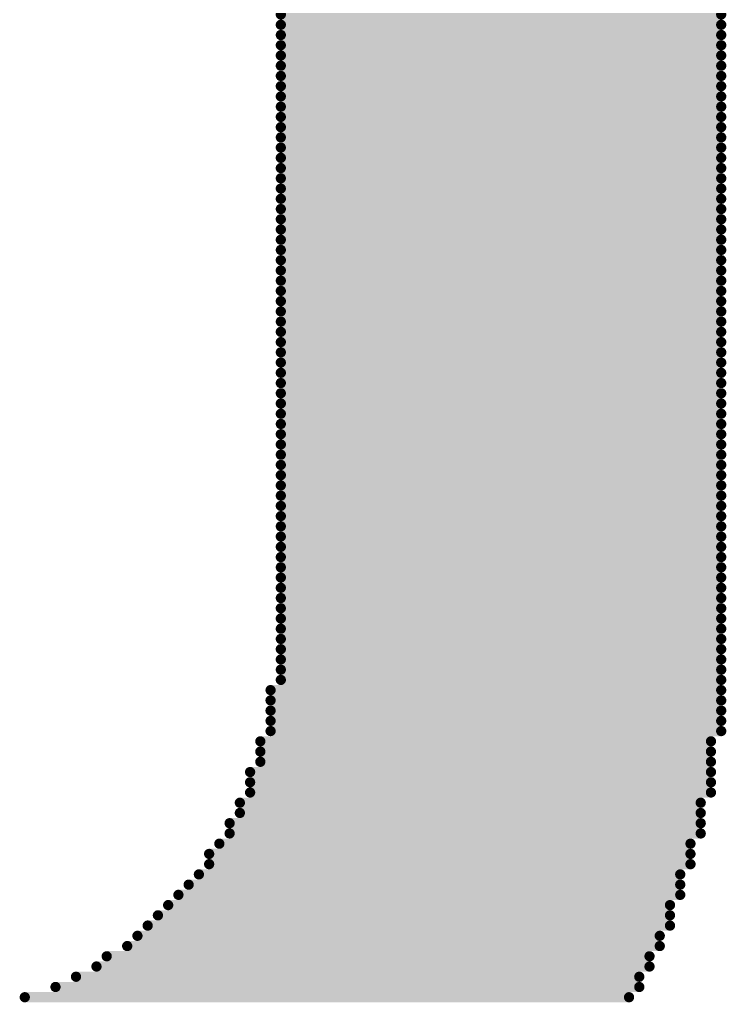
# Model space of a CAD drawing. Header units: inches. Extents: x 0 to 5455, y -5 to 5444.
# Drawn here: x 8.447 to 8.885, y 30.55 to 31.16 of the extents above; entities that cross this region are included whole.
import ezdxf

# ---------------------------------------------------------------- set-up
doc = ezdxf.new("R2010")
doc.units = ezdxf.units.IN
doc.layers.add('Bottom Overlay', color=54, linetype='Continuous')

# ---------------------------------------------------------------- blocks, each defined once
blk = doc.blocks.new('5394DE47_A0E8_4329_8464_7791B7C19310_33')
at = {"layer": 'Bottom Overlay'}
for points in [[(13.3937, -1.59725, 0.00635, 0.00635, 0), (13.01905, -1.59725, 0.00635, 0.00635, 0)], [(13.37465, -1.6036, 0.00635, 0.00635, 0), (13.0127, -1.6036, 0.00635, 0.00635, 0)], [(13.36195, -1.60995, 0.00635, 0.00635, 0), (13.0127, -1.60995, 0.00635, 0.00635, 0)], [(13.34925, -1.6163, 0.00635, 0.00635, 0), (13.00635, -1.6163, 0.00635, 0.00635, 0)], [(13.3429, -1.62265, 0.00635, 0.00635, 0), (13.00635, -1.62265, 0.00635, 0.00635, 0)], [(13.3302, -1.629, 0.00635, 0.00635, 0), (13, -1.629, 0.00635, 0.00635, 0)], [(13.32385, -1.63535, 0.00635, 0.00635, 0), (13, -1.63535, 0.00635, 0.00635, 0)], [(13.3175, -1.6417, 0.00635, 0.00635, 0), (12.99365, -1.6417, 0.00635, 0.00635, 0)], [(13.31115, -1.64805, 0.00635, 0.00635, 0), (12.99365, -1.64805, 0.00635, 0.00635, 0)], [(13.3048, -1.6544, 0.00635, 0.00635, 0), (12.99365, -1.6544, 0.00635, 0.00635, 0)], [(13.29845, -1.66075, 0.00635, 0.00635, 0), (12.9873, -1.66075, 0.00635, 0.00635, 0)], [(13.2921, -1.6671, 0.00635, 0.00635, 0), (12.9873, -1.6671, 0.00635, 0.00635, 0)], [(13.28575, -1.67345, 0.00635, 0.00635, 0), (12.9873, -1.67345, 0.00635, 0.00635, 0)], [(13.2794, -1.6798, 0.00635, 0.00635, 0), (12.98095, -1.6798, 0.00635, 0.00635, 0)], [(13.2794, -1.68615, 0.00635, 0.00635, 0), (12.98095, -1.68615, 0.00635, 0.00635, 0)], [(13.27305, -1.6925, 0.00635, 0.00635, 0), (12.98095, -1.6925, 0.00635, 0.00635, 0)], [(13.2667, -1.69885, 0.00635, 0.00635, 0), (12.9746, -1.69885, 0.00635, 0.00635, 0)], [(13.2667, -1.7052, 0.00635, 0.00635, 0), (12.9746, -1.7052, 0.00635, 0.00635, 0)], [(13.26035, -1.71155, 0.00635, 0.00635, 0), (12.9746, -1.71155, 0.00635, 0.00635, 0)], [(13.26035, -1.7179, 0.00635, 0.00635, 0), (12.9746, -1.7179, 0.00635, 0.00635, 0)], [(13.254, -1.72425, 0.00635, 0.00635, 0), (12.96825, -1.72425, 0.00635, 0.00635, 0)], [(13.254, -1.7306, 0.00635, 0.00635, 0), (12.96825, -1.7306, 0.00635, 0.00635, 0)], [(13.254, -1.73695, 0.00635, 0.00635, 0), (12.96825, -1.73695, 0.00635, 0.00635, 0)], [(13.24765, -1.7433, 0.00635, 0.00635, 0), (12.96825, -1.7433, 0.00635, 0.00635, 0)], [(13.24765, -1.74965, 0.00635, 0.00635, 0), (12.96825, -1.74965, 0.00635, 0.00635, 0)], [(13.24765, -1.756, 0.00635, 0.00635, 0), (12.96825, -1.756, 0.00635, 0.00635, 0)], [(13.2413, -1.76235, 0.00635, 0.00635, 0), (12.9619, -1.76235, 0.00635, 0.00635, 0)], [(13.2413, -1.7687, 0.00635, 0.00635, 0), (12.9619, -1.7687, 0.00635, 0.00635, 0)], [(13.2413, -1.77505, 0.00635, 0.00635, 0), (12.9619, -1.77505, 0.00635, 0.00635, 0)], [(13.2413, -1.7814, 0.00635, 0.00635, 0), (12.9619, -1.7814, 0.00635, 0.00635, 0)], [(13.2413, -1.78775, 0.00635, 0.00635, 0), (12.9619, -1.78775, 0.00635, 0.00635, 0)], [(13.23495, -1.7941, 0.00635, 0.00635, 0), (12.9619, -1.7941, 0.00635, 0.00635, 0)], [(13.23495, -1.80045, 0.00635, 0.00635, 0), (12.9619, -1.80045, 0.00635, 0.00635, 0)], [(13.23495, -1.8068, 0.00635, 0.00635, 0), (12.9619, -1.8068, 0.00635, 0.00635, 0)], [(13.23495, -1.81315, 0.00635, 0.00635, 0), (12.9619, -1.81315, 0.00635, 0.00635, 0)], [(13.23495, -1.8195, 0.00635, 0.00635, 0), (12.9619, -1.8195, 0.00635, 0.00635, 0)], [(13.23495, -1.82585, 0.00635, 0.00635, 0), (12.9619, -1.82585, 0.00635, 0.00635, 0)], [(13.23495, -1.8322, 0.00635, 0.00635, 0), (12.9619, -1.8322, 0.00635, 0.00635, 0)], [(13.23495, -1.83855, 0.00635, 0.00635, 0), (12.9619, -1.83855, 0.00635, 0.00635, 0)], [(13.23495, -1.8449, 0.00635, 0.00635, 0), (12.9619, -1.8449, 0.00635, 0.00635, 0)], [(13.23495, -1.85125, 0.00635, 0.00635, 0), (12.9619, -1.85125, 0.00635, 0.00635, 0)], [(13.23495, -1.8576, 0.00635, 0.00635, 0), (12.9619, -1.8576, 0.00635, 0.00635, 0)], [(13.23495, -1.86395, 0.00635, 0.00635, 0), (12.9619, -1.86395, 0.00635, 0.00635, 0)], [(13.23495, -1.8703, 0.00635, 0.00635, 0), (12.9619, -1.8703, 0.00635, 0.00635, 0)], [(13.23495, -1.87665, 0.00635, 0.00635, 0), (12.9619, -1.87665, 0.00635, 0.00635, 0)], [(13.23495, -1.883, 0.00635, 0.00635, 0), (12.9619, -1.883, 0.00635, 0.00635, 0)], [(13.23495, -1.88935, 0.00635, 0.00635, 0), (12.9619, -1.88935, 0.00635, 0.00635, 0)], [(13.23495, -1.8957, 0.00635, 0.00635, 0), (12.9619, -1.8957, 0.00635, 0.00635, 0)], [(13.23495, -1.90205, 0.00635, 0.00635, 0), (12.9619, -1.90205, 0.00635, 0.00635, 0)], [(13.23495, -1.9084, 0.00635, 0.00635, 0), (12.9619, -1.9084, 0.00635, 0.00635, 0)], [(13.23495, -1.91475, 0.00635, 0.00635, 0), (12.9619, -1.91475, 0.00635, 0.00635, 0)], [(13.23495, -1.9211, 0.00635, 0.00635, 0), (12.9619, -1.9211, 0.00635, 0.00635, 0)], [(13.23495, -1.92745, 0.00635, 0.00635, 0), (12.9619, -1.92745, 0.00635, 0.00635, 0)], [(13.23495, -1.9338, 0.00635, 0.00635, 0), (12.9619, -1.9338, 0.00635, 0.00635, 0)], [(13.23495, -1.94015, 0.00635, 0.00635, 0), (12.9619, -1.94015, 0.00635, 0.00635, 0)], [(13.23495, -1.9465, 0.00635, 0.00635, 0), (12.9619, -1.9465, 0.00635, 0.00635, 0)], [(13.23495, -1.95285, 0.00635, 0.00635, 0), (12.9619, -1.95285, 0.00635, 0.00635, 0)], [(13.23495, -1.9592, 0.00635, 0.00635, 0), (12.9619, -1.9592, 0.00635, 0.00635, 0)], [(13.23495, -1.96555, 0.00635, 0.00635, 0), (12.9619, -1.96555, 0.00635, 0.00635, 0)], [(13.23495, -1.9719, 0.00635, 0.00635, 0), (12.9619, -1.9719, 0.00635, 0.00635, 0)], [(13.23495, -1.97825, 0.00635, 0.00635, 0), (12.9619, -1.97825, 0.00635, 0.00635, 0)], [(13.23495, -1.9846, 0.00635, 0.00635, 0), (12.9619, -1.9846, 0.00635, 0.00635, 0)], [(13.23495, -1.99095, 0.00635, 0.00635, 0), (12.9619, -1.99095, 0.00635, 0.00635, 0)], [(13.23495, -1.9973, 0.00635, 0.00635, 0), (12.9619, -1.9973, 0.00635, 0.00635, 0)], [(13.23495, -2.00365, 0.00635, 0.00635, 0), (12.9619, -2.00365, 0.00635, 0.00635, 0)], [(13.23495, -2.01, 0.00635, 0.00635, 0), (12.9619, -2.01, 0.00635, 0.00635, 0)], [(13.23495, -2.01635, 0.00635, 0.00635, 0), (12.9619, -2.01635, 0.00635, 0.00635, 0)], [(13.23495, -2.0227, 0.00635, 0.00635, 0), (12.9619, -2.0227, 0.00635, 0.00635, 0)], [(13.23495, -2.02905, 0.00635, 0.00635, 0), (12.9619, -2.02905, 0.00635, 0.00635, 0)], [(13.23495, -2.0354, 0.00635, 0.00635, 0), (12.9619, -2.0354, 0.00635, 0.00635, 0)], [(13.23495, -2.04175, 0.00635, 0.00635, 0), (12.9619, -2.04175, 0.00635, 0.00635, 0)], [(13.23495, -2.0481, 0.00635, 0.00635, 0), (12.9619, -2.0481, 0.00635, 0.00635, 0)], [(13.23495, -2.05445, 0.00635, 0.00635, 0), (12.9619, -2.05445, 0.00635, 0.00635, 0)], [(13.23495, -2.0608, 0.00635, 0.00635, 0), (12.9619, -2.0608, 0.00635, 0.00635, 0)], [(13.23495, -2.06715, 0.00635, 0.00635, 0), (12.9619, -2.06715, 0.00635, 0.00635, 0)], [(13.23495, -2.0735, 0.00635, 0.00635, 0), (12.9619, -2.0735, 0.00635, 0.00635, 0)], [(13.23495, -2.07985, 0.00635, 0.00635, 0), (12.9619, -2.07985, 0.00635, 0.00635, 0)], [(13.23495, -2.0862, 0.00635, 0.00635, 0), (12.9619, -2.0862, 0.00635, 0.00635, 0)], [(13.23495, -2.09255, 0.00635, 0.00635, 0), (12.9619, -2.09255, 0.00635, 0.00635, 0)], [(13.23495, -2.0989, 0.00635, 0.00635, 0), (12.9619, -2.0989, 0.00635, 0.00635, 0)], [(13.23495, -2.10525, 0.00635, 0.00635, 0), (12.9619, -2.10525, 0.00635, 0.00635, 0)], [(13.23495, -2.1116, 0.00635, 0.00635, 0), (12.9619, -2.1116, 0.00635, 0.00635, 0)], [(13.23495, -2.11795, 0.00635, 0.00635, 0), (12.9619, -2.11795, 0.00635, 0.00635, 0)], [(13.23495, -2.1243, 0.00635, 0.00635, 0), (12.9619, -2.1243, 0.00635, 0.00635, 0)], [(13.23495, -2.13065, 0.00635, 0.00635, 0), (12.9619, -2.13065, 0.00635, 0.00635, 0)], [(13.23495, -2.137, 0.00635, 0.00635, 0), (12.9619, -2.137, 0.00635, 0.00635, 0)], [(13.23495, -2.14335, 0.00635, 0.00635, 0), (12.9619, -2.14335, 0.00635, 0.00635, 0)], [(13.23495, -2.1497, 0.00635, 0.00635, 0), (12.9619, -2.1497, 0.00635, 0.00635, 0)], [(13.23495, -2.15605, 0.00635, 0.00635, 0), (12.9619, -2.15605, 0.00635, 0.00635, 0)], [(13.23495, -2.1624, 0.00635, 0.00635, 0), (12.9619, -2.1624, 0.00635, 0.00635, 0)], [(13.23495, -2.16875, 0.00635, 0.00635, 0), (12.9619, -2.16875, 0.00635, 0.00635, 0)], [(13.23495, -2.1751, 0.00635, 0.00635, 0), (12.9619, -2.1751, 0.00635, 0.00635, 0)], [(13.23495, -2.18145, 0.00635, 0.00635, 0), (12.9619, -2.18145, 0.00635, 0.00635, 0)], [(13.23495, -2.1878, 0.00635, 0.00635, 0), (12.9619, -2.1878, 0.00635, 0.00635, 0)], [(13.23495, -2.19415, 0.00635, 0.00635, 0), (12.9619, -2.19415, 0.00635, 0.00635, 0)], [(13.23495, -2.2005, 0.00635, 0.00635, 0), (12.9619, -2.2005, 0.00635, 0.00635, 0)], [(13.23495, -2.20685, 0.00635, 0.00635, 0), (12.9619, -2.20685, 0.00635, 0.00635, 0)]]:
    blk.add_lwpolyline(points, format="xyseb", dxfattribs=at)
for points in [[(13.01746, -1.59725, 0.00317, 0.00317, 1), (13.02064, -1.59725, 0.00317, 0.00317, 1)], [(13.39211, -1.59725, 0.00317, 0.00317, 1), (13.39529, -1.59725, 0.00317, 0.00317, 1)], [(13.01111, -1.6036, 0.00317, 0.00317, 1), (13.01429, -1.6036, 0.00317, 0.00317, 1)], [(13.37306, -1.6036, 0.00317, 0.00317, 1), (13.37624, -1.6036, 0.00317, 0.00317, 1)], [(13.01111, -1.60995, 0.00317, 0.00317, 1), (13.01429, -1.60995, 0.00317, 0.00317, 1)], [(13.36036, -1.60995, 0.00317, 0.00317, 1), (13.36354, -1.60995, 0.00317, 0.00317, 1)], [(13.00476, -1.6163, 0.00317, 0.00317, 1), (13.00794, -1.6163, 0.00317, 0.00317, 1)], [(13.34766, -1.6163, 0.00317, 0.00317, 1), (13.35084, -1.6163, 0.00317, 0.00317, 1)], [(13.00476, -1.62265, 0.00317, 0.00317, 1), (13.00794, -1.62265, 0.00317, 0.00317, 1)], [(13.34131, -1.62265, 0.00317, 0.00317, 1), (13.34449, -1.62265, 0.00317, 0.00317, 1)], [(12.99841, -1.629, 0.00317, 0.00317, 1), (13.00159, -1.629, 0.00317, 0.00317, 1)], [(13.32861, -1.629, 0.00317, 0.00317, 1), (13.33179, -1.629, 0.00317, 0.00317, 1)], [(12.99841, -1.63535, 0.00317, 0.00317, 1), (13.00159, -1.63535, 0.00317, 0.00317, 1)], [(13.32226, -1.63535, 0.00317, 0.00317, 1), (13.32544, -1.63535, 0.00317, 0.00317, 1)], [(12.99206, -1.6417, 0.00317, 0.00317, 1), (12.99524, -1.6417, 0.00317, 0.00317, 1)], [(13.31591, -1.6417, 0.00317, 0.00317, 1), (13.31909, -1.6417, 0.00317, 0.00317, 1)], [(12.99206, -1.64805, 0.00317, 0.00317, 1), (12.99524, -1.64805, 0.00317, 0.00317, 1)], [(13.30956, -1.64805, 0.00317, 0.00317, 1), (13.31274, -1.64805, 0.00317, 0.00317, 1)], [(12.99206, -1.6544, 0.00317, 0.00317, 1), (12.99524, -1.6544, 0.00317, 0.00317, 1)], [(13.30321, -1.6544, 0.00317, 0.00317, 1), (13.30639, -1.6544, 0.00317, 0.00317, 1)], [(12.98571, -1.66075, 0.00317, 0.00317, 1), (12.98889, -1.66075, 0.00317, 0.00317, 1)], [(13.29686, -1.66075, 0.00317, 0.00317, 1), (13.30004, -1.66075, 0.00317, 0.00317, 1)], [(12.98571, -1.6671, 0.00317, 0.00317, 1), (12.98889, -1.6671, 0.00317, 0.00317, 1)], [(13.29051, -1.6671, 0.00317, 0.00317, 1), (13.29369, -1.6671, 0.00317, 0.00317, 1)], [(12.98571, -1.67345, 0.00317, 0.00317, 1), (12.98889, -1.67345, 0.00317, 0.00317, 1)], [(13.28416, -1.67345, 0.00317, 0.00317, 1), (13.28734, -1.67345, 0.00317, 0.00317, 1)], [(12.97936, -1.6798, 0.00317, 0.00317, 1), (12.98254, -1.6798, 0.00317, 0.00317, 1)], [(13.27781, -1.6798, 0.00317, 0.00317, 1), (13.28099, -1.6798, 0.00317, 0.00317, 1)], [(12.97936, -1.68615, 0.00317, 0.00317, 1), (12.98254, -1.68615, 0.00317, 0.00317, 1)], [(13.27781, -1.68615, 0.00317, 0.00317, 1), (13.28099, -1.68615, 0.00317, 0.00317, 1)], [(12.97936, -1.6925, 0.00317, 0.00317, 1), (12.98254, -1.6925, 0.00317, 0.00317, 1)], [(13.27146, -1.6925, 0.00317, 0.00317, 1), (13.27464, -1.6925, 0.00317, 0.00317, 1)], [(12.97301, -1.69885, 0.00317, 0.00317, 1), (12.97619, -1.69885, 0.00317, 0.00317, 1)], [(13.26511, -1.69885, 0.00317, 0.00317, 1), (13.26829, -1.69885, 0.00317, 0.00317, 1)], [(12.97301, -1.7052, 0.00317, 0.00317, 1), (12.97619, -1.7052, 0.00317, 0.00317, 1)], [(13.26511, -1.7052, 0.00317, 0.00317, 1), (13.26829, -1.7052, 0.00317, 0.00317, 1)], [(12.97301, -1.71155, 0.00317, 0.00317, 1), (12.97619, -1.71155, 0.00317, 0.00317, 1)], [(13.25876, -1.71155, 0.00317, 0.00317, 1), (13.26194, -1.71155, 0.00317, 0.00317, 1)], [(12.97301, -1.7179, 0.00317, 0.00317, 1), (12.97619, -1.7179, 0.00317, 0.00317, 1)], [(13.25876, -1.7179, 0.00317, 0.00317, 1), (13.26194, -1.7179, 0.00317, 0.00317, 1)], [(12.96666, -1.72425, 0.00317, 0.00317, 1), (12.96984, -1.72425, 0.00317, 0.00317, 1)], [(13.25241, -1.72425, 0.00317, 0.00317, 1), (13.25559, -1.72425, 0.00317, 0.00317, 1)], [(12.96666, -1.7306, 0.00317, 0.00317, 1), (12.96984, -1.7306, 0.00317, 0.00317, 1)], [(13.25241, -1.7306, 0.00317, 0.00317, 1), (13.25559, -1.7306, 0.00317, 0.00317, 1)], [(12.96666, -1.73695, 0.00317, 0.00317, 1), (12.96984, -1.73695, 0.00317, 0.00317, 1)], [(13.25241, -1.73695, 0.00317, 0.00317, 1), (13.25559, -1.73695, 0.00317, 0.00317, 1)], [(12.96666, -1.7433, 0.00317, 0.00317, 1), (12.96984, -1.7433, 0.00317, 0.00317, 1)], [(13.24606, -1.7433, 0.00317, 0.00317, 1), (13.24924, -1.7433, 0.00317, 0.00317, 1)], [(12.96666, -1.74965, 0.00317, 0.00317, 1), (12.96984, -1.74965, 0.00317, 0.00317, 1)], [(13.24606, -1.74965, 0.00317, 0.00317, 1), (13.24924, -1.74965, 0.00317, 0.00317, 1)], [(12.96666, -1.756, 0.00317, 0.00317, 1), (12.96984, -1.756, 0.00317, 0.00317, 1)], [(13.24606, -1.756, 0.00317, 0.00317, 1), (13.24924, -1.756, 0.00317, 0.00317, 1)], [(12.96031, -1.76235, 0.00317, 0.00317, 1), (12.96349, -1.76235, 0.00317, 0.00317, 1)], [(13.23971, -1.76235, 0.00317, 0.00317, 1), (13.24289, -1.76235, 0.00317, 0.00317, 1)], [(12.96031, -1.7687, 0.00317, 0.00317, 1), (12.96349, -1.7687, 0.00317, 0.00317, 1)], [(13.23971, -1.7687, 0.00317, 0.00317, 1), (13.24289, -1.7687, 0.00317, 0.00317, 1)], [(12.96031, -1.77505, 0.00317, 0.00317, 1), (12.96349, -1.77505, 0.00317, 0.00317, 1)], [(13.23971, -1.77505, 0.00317, 0.00317, 1), (13.24289, -1.77505, 0.00317, 0.00317, 1)], [(12.96031, -1.7814, 0.00317, 0.00317, 1), (12.96349, -1.7814, 0.00317, 0.00317, 1)], [(13.23971, -1.7814, 0.00317, 0.00317, 1), (13.24289, -1.7814, 0.00317, 0.00317, 1)], [(12.96031, -1.78775, 0.00317, 0.00317, 1), (12.96349, -1.78775, 0.00317, 0.00317, 1)], [(13.23971, -1.78775, 0.00317, 0.00317, 1), (13.24289, -1.78775, 0.00317, 0.00317, 1)], [(12.96031, -1.7941, 0.00317, 0.00317, 1), (12.96349, -1.7941, 0.00317, 0.00317, 1)], [(13.23336, -1.7941, 0.00317, 0.00317, 1), (13.23654, -1.7941, 0.00317, 0.00317, 1)], [(12.96031, -1.80045, 0.00317, 0.00317, 1), (12.96349, -1.80045, 0.00317, 0.00317, 1)], [(13.23336, -1.80045, 0.00317, 0.00317, 1), (13.23654, -1.80045, 0.00317, 0.00317, 1)], [(12.96031, -1.8068, 0.00317, 0.00317, 1), (12.96349, -1.8068, 0.00317, 0.00317, 1)], [(13.23336, -1.8068, 0.00317, 0.00317, 1), (13.23654, -1.8068, 0.00317, 0.00317, 1)], [(12.96031, -1.81315, 0.00317, 0.00317, 1), (12.96349, -1.81315, 0.00317, 0.00317, 1)], [(13.23336, -1.81315, 0.00317, 0.00317, 1), (13.23654, -1.81315, 0.00317, 0.00317, 1)], [(12.96031, -1.8195, 0.00317, 0.00317, 1), (12.96349, -1.8195, 0.00317, 0.00317, 1)], [(13.23336, -1.8195, 0.00317, 0.00317, 1), (13.23654, -1.8195, 0.00317, 0.00317, 1)], [(12.96031, -1.82585, 0.00317, 0.00317, 1), (12.96349, -1.82585, 0.00317, 0.00317, 1)], [(13.23336, -1.82585, 0.00317, 0.00317, 1), (13.23654, -1.82585, 0.00317, 0.00317, 1)], [(12.96031, -1.8322, 0.00317, 0.00317, 1), (12.96349, -1.8322, 0.00317, 0.00317, 1)], [(13.23336, -1.8322, 0.00317, 0.00317, 1), (13.23654, -1.8322, 0.00317, 0.00317, 1)], [(12.96031, -1.83855, 0.00317, 0.00317, 1), (12.96349, -1.83855, 0.00317, 0.00317, 1)], [(13.23336, -1.83855, 0.00317, 0.00317, 1), (13.23654, -1.83855, 0.00317, 0.00317, 1)], [(12.96031, -1.8449, 0.00317, 0.00317, 1), (12.96349, -1.8449, 0.00317, 0.00317, 1)], [(13.23336, -1.8449, 0.00317, 0.00317, 1), (13.23654, -1.8449, 0.00317, 0.00317, 1)], [(12.96031, -1.85125, 0.00317, 0.00317, 1), (12.96349, -1.85125, 0.00317, 0.00317, 1)], [(13.23336, -1.85125, 0.00317, 0.00317, 1), (13.23654, -1.85125, 0.00317, 0.00317, 1)], [(12.96031, -1.8576, 0.00317, 0.00317, 1), (12.96349, -1.8576, 0.00317, 0.00317, 1)], [(13.23336, -1.8576, 0.00317, 0.00317, 1), (13.23654, -1.8576, 0.00317, 0.00317, 1)], [(12.96031, -1.86395, 0.00317, 0.00317, 1), (12.96349, -1.86395, 0.00317, 0.00317, 1)], [(13.23336, -1.86395, 0.00317, 0.00317, 1), (13.23654, -1.86395, 0.00317, 0.00317, 1)], [(12.96031, -1.8703, 0.00317, 0.00317, 1), (12.96349, -1.8703, 0.00317, 0.00317, 1)], [(13.23336, -1.8703, 0.00317, 0.00317, 1), (13.23654, -1.8703, 0.00317, 0.00317, 1)], [(12.96031, -1.87665, 0.00317, 0.00317, 1), (12.96349, -1.87665, 0.00317, 0.00317, 1)], [(13.23336, -1.87665, 0.00317, 0.00317, 1), (13.23654, -1.87665, 0.00317, 0.00317, 1)], [(12.96031, -1.883, 0.00317, 0.00317, 1), (12.96349, -1.883, 0.00317, 0.00317, 1)], [(13.23336, -1.883, 0.00317, 0.00317, 1), (13.23654, -1.883, 0.00317, 0.00317, 1)], [(12.96031, -1.88935, 0.00317, 0.00317, 1), (12.96349, -1.88935, 0.00317, 0.00317, 1)], [(13.23336, -1.88935, 0.00317, 0.00317, 1), (13.23654, -1.88935, 0.00317, 0.00317, 1)], [(12.96031, -1.8957, 0.00317, 0.00317, 1), (12.96349, -1.8957, 0.00317, 0.00317, 1)], [(13.23336, -1.8957, 0.00317, 0.00317, 1), (13.23654, -1.8957, 0.00317, 0.00317, 1)], [(12.96031, -1.90205, 0.00317, 0.00317, 1), (12.96349, -1.90205, 0.00317, 0.00317, 1)], [(13.23336, -1.90205, 0.00317, 0.00317, 1), (13.23654, -1.90205, 0.00317, 0.00317, 1)], [(12.96031, -1.9084, 0.00317, 0.00317, 1), (12.96349, -1.9084, 0.00317, 0.00317, 1)], [(13.23336, -1.9084, 0.00317, 0.00317, 1), (13.23654, -1.9084, 0.00317, 0.00317, 1)], [(12.96031, -1.91475, 0.00317, 0.00317, 1), (12.96349, -1.91475, 0.00317, 0.00317, 1)], [(13.23336, -1.91475, 0.00317, 0.00317, 1), (13.23654, -1.91475, 0.00317, 0.00317, 1)], [(12.96031, -1.9211, 0.00317, 0.00317, 1), (12.96349, -1.9211, 0.00317, 0.00317, 1)], [(13.23336, -1.9211, 0.00317, 0.00317, 1), (13.23654, -1.9211, 0.00317, 0.00317, 1)], [(12.96031, -1.92745, 0.00317, 0.00317, 1), (12.96349, -1.92745, 0.00317, 0.00317, 1)], [(13.23336, -1.92745, 0.00317, 0.00317, 1), (13.23654, -1.92745, 0.00317, 0.00317, 1)], [(12.96031, -1.9338, 0.00317, 0.00317, 1), (12.96349, -1.9338, 0.00317, 0.00317, 1)], [(13.23336, -1.9338, 0.00317, 0.00317, 1), (13.23654, -1.9338, 0.00317, 0.00317, 1)], [(12.96031, -1.94015, 0.00317, 0.00317, 1), (12.96349, -1.94015, 0.00317, 0.00317, 1)], [(13.23336, -1.94015, 0.00317, 0.00317, 1), (13.23654, -1.94015, 0.00317, 0.00317, 1)], [(12.96031, -1.9465, 0.00317, 0.00317, 1), (12.96349, -1.9465, 0.00317, 0.00317, 1)], [(13.23336, -1.9465, 0.00317, 0.00317, 1), (13.23654, -1.9465, 0.00317, 0.00317, 1)], [(12.96031, -1.95285, 0.00317, 0.00317, 1), (12.96349, -1.95285, 0.00317, 0.00317, 1)], [(13.23336, -1.95285, 0.00317, 0.00317, 1), (13.23654, -1.95285, 0.00317, 0.00317, 1)], [(12.96031, -1.9592, 0.00317, 0.00317, 1), (12.96349, -1.9592, 0.00317, 0.00317, 1)], [(13.23336, -1.9592, 0.00317, 0.00317, 1), (13.23654, -1.9592, 0.00317, 0.00317, 1)], [(12.96031, -1.96555, 0.00317, 0.00317, 1), (12.96349, -1.96555, 0.00317, 0.00317, 1)], [(13.23336, -1.96555, 0.00317, 0.00317, 1), (13.23654, -1.96555, 0.00317, 0.00317, 1)], [(12.96031, -1.9719, 0.00317, 0.00317, 1), (12.96349, -1.9719, 0.00317, 0.00317, 1)], [(13.23336, -1.9719, 0.00317, 0.00317, 1), (13.23654, -1.9719, 0.00317, 0.00317, 1)], [(12.96031, -1.97825, 0.00317, 0.00317, 1), (12.96349, -1.97825, 0.00317, 0.00317, 1)], [(13.23336, -1.97825, 0.00317, 0.00317, 1), (13.23654, -1.97825, 0.00317, 0.00317, 1)], [(12.96031, -1.9846, 0.00317, 0.00317, 1), (12.96349, -1.9846, 0.00317, 0.00317, 1)], [(13.23336, -1.9846, 0.00317, 0.00317, 1), (13.23654, -1.9846, 0.00317, 0.00317, 1)], [(12.96031, -1.99095, 0.00317, 0.00317, 1), (12.96349, -1.99095, 0.00317, 0.00317, 1)], [(13.23336, -1.99095, 0.00317, 0.00317, 1), (13.23654, -1.99095, 0.00317, 0.00317, 1)], [(12.96031, -1.9973, 0.00317, 0.00317, 1), (12.96349, -1.9973, 0.00317, 0.00317, 1)], [(13.23336, -1.9973, 0.00317, 0.00317, 1), (13.23654, -1.9973, 0.00317, 0.00317, 1)], [(12.96031, -2.00365, 0.00317, 0.00317, 1), (12.96349, -2.00365, 0.00317, 0.00317, 1)], [(13.23336, -2.00365, 0.00317, 0.00317, 1), (13.23654, -2.00365, 0.00317, 0.00317, 1)], [(12.96031, -2.01, 0.00317, 0.00317, 1), (12.96349, -2.01, 0.00317, 0.00317, 1)], [(13.23336, -2.01, 0.00317, 0.00317, 1), (13.23654, -2.01, 0.00317, 0.00317, 1)], [(12.96031, -2.01635, 0.00317, 0.00317, 1), (12.96349, -2.01635, 0.00317, 0.00317, 1)], [(13.23336, -2.01635, 0.00317, 0.00317, 1), (13.23654, -2.01635, 0.00317, 0.00317, 1)], [(12.96031, -2.0227, 0.00317, 0.00317, 1), (12.96349, -2.0227, 0.00317, 0.00317, 1)], [(13.23336, -2.0227, 0.00317, 0.00317, 1), (13.23654, -2.0227, 0.00317, 0.00317, 1)], [(12.96031, -2.02905, 0.00317, 0.00317, 1), (12.96349, -2.02905, 0.00317, 0.00317, 1)], [(13.23336, -2.02905, 0.00317, 0.00317, 1), (13.23654, -2.02905, 0.00317, 0.00317, 1)], [(12.96031, -2.0354, 0.00317, 0.00317, 1), (12.96349, -2.0354, 0.00317, 0.00317, 1)], [(13.23336, -2.0354, 0.00317, 0.00317, 1), (13.23654, -2.0354, 0.00317, 0.00317, 1)], [(12.96031, -2.04175, 0.00317, 0.00317, 1), (12.96349, -2.04175, 0.00317, 0.00317, 1)], [(13.23336, -2.04175, 0.00317, 0.00317, 1), (13.23654, -2.04175, 0.00317, 0.00317, 1)], [(12.96031, -2.0481, 0.00317, 0.00317, 1), (12.96349, -2.0481, 0.00317, 0.00317, 1)], [(13.23336, -2.0481, 0.00317, 0.00317, 1), (13.23654, -2.0481, 0.00317, 0.00317, 1)], [(12.96031, -2.05445, 0.00317, 0.00317, 1), (12.96349, -2.05445, 0.00317, 0.00317, 1)], [(13.23336, -2.05445, 0.00317, 0.00317, 1), (13.23654, -2.05445, 0.00317, 0.00317, 1)], [(12.96031, -2.0608, 0.00317, 0.00317, 1), (12.96349, -2.0608, 0.00317, 0.00317, 1)], [(13.23336, -2.0608, 0.00317, 0.00317, 1), (13.23654, -2.0608, 0.00317, 0.00317, 1)], [(12.96031, -2.06715, 0.00317, 0.00317, 1), (12.96349, -2.06715, 0.00317, 0.00317, 1)], [(13.23336, -2.06715, 0.00317, 0.00317, 1), (13.23654, -2.06715, 0.00317, 0.00317, 1)], [(12.96031, -2.0735, 0.00317, 0.00317, 1), (12.96349, -2.0735, 0.00317, 0.00317, 1)], [(13.23336, -2.0735, 0.00317, 0.00317, 1), (13.23654, -2.0735, 0.00317, 0.00317, 1)], [(12.96031, -2.07985, 0.00317, 0.00317, 1), (12.96349, -2.07985, 0.00317, 0.00317, 1)], [(13.23336, -2.07985, 0.00317, 0.00317, 1), (13.23654, -2.07985, 0.00317, 0.00317, 1)], [(12.96031, -2.0862, 0.00317, 0.00317, 1), (12.96349, -2.0862, 0.00317, 0.00317, 1)], [(13.23336, -2.0862, 0.00317, 0.00317, 1), (13.23654, -2.0862, 0.00317, 0.00317, 1)], [(12.96031, -2.09255, 0.00317, 0.00317, 1), (12.96349, -2.09255, 0.00317, 0.00317, 1)], [(13.23336, -2.09255, 0.00317, 0.00317, 1), (13.23654, -2.09255, 0.00317, 0.00317, 1)], [(12.96031, -2.0989, 0.00317, 0.00317, 1), (12.96349, -2.0989, 0.00317, 0.00317, 1)], [(13.23336, -2.0989, 0.00317, 0.00317, 1), (13.23654, -2.0989, 0.00317, 0.00317, 1)], [(12.96031, -2.10525, 0.00317, 0.00317, 1), (12.96349, -2.10525, 0.00317, 0.00317, 1)], [(13.23336, -2.10525, 0.00317, 0.00317, 1), (13.23654, -2.10525, 0.00317, 0.00317, 1)], [(12.96031, -2.1116, 0.00317, 0.00317, 1), (12.96349, -2.1116, 0.00317, 0.00317, 1)], [(13.23336, -2.1116, 0.00317, 0.00317, 1), (13.23654, -2.1116, 0.00317, 0.00317, 1)], [(12.96031, -2.11795, 0.00317, 0.00317, 1), (12.96349, -2.11795, 0.00317, 0.00317, 1)], [(13.23336, -2.11795, 0.00317, 0.00317, 1), (13.23654, -2.11795, 0.00317, 0.00317, 1)], [(12.96031, -2.1243, 0.00317, 0.00317, 1), (12.96349, -2.1243, 0.00317, 0.00317, 1)], [(13.23336, -2.1243, 0.00317, 0.00317, 1), (13.23654, -2.1243, 0.00317, 0.00317, 1)], [(12.96031, -2.13065, 0.00317, 0.00317, 1), (12.96349, -2.13065, 0.00317, 0.00317, 1)], [(13.23336, -2.13065, 0.00317, 0.00317, 1), (13.23654, -2.13065, 0.00317, 0.00317, 1)], [(12.96031, -2.137, 0.00317, 0.00317, 1), (12.96349, -2.137, 0.00317, 0.00317, 1)], [(13.23336, -2.137, 0.00317, 0.00317, 1), (13.23654, -2.137, 0.00317, 0.00317, 1)], [(12.96031, -2.14335, 0.00317, 0.00317, 1), (12.96349, -2.14335, 0.00317, 0.00317, 1)], [(13.23336, -2.14335, 0.00317, 0.00317, 1), (13.23654, -2.14335, 0.00317, 0.00317, 1)], [(12.96031, -2.1497, 0.00317, 0.00317, 1), (12.96349, -2.1497, 0.00317, 0.00317, 1)], [(13.23336, -2.1497, 0.00317, 0.00317, 1), (13.23654, -2.1497, 0.00317, 0.00317, 1)], [(12.96031, -2.15605, 0.00317, 0.00317, 1), (12.96349, -2.15605, 0.00317, 0.00317, 1)], [(13.23336, -2.15605, 0.00317, 0.00317, 1), (13.23654, -2.15605, 0.00317, 0.00317, 1)], [(12.96031, -2.1624, 0.00317, 0.00317, 1), (12.96349, -2.1624, 0.00317, 0.00317, 1)], [(13.23336, -2.1624, 0.00317, 0.00317, 1), (13.23654, -2.1624, 0.00317, 0.00317, 1)], [(12.96031, -2.16875, 0.00317, 0.00317, 1), (12.96349, -2.16875, 0.00317, 0.00317, 1)], [(13.23336, -2.16875, 0.00317, 0.00317, 1), (13.23654, -2.16875, 0.00317, 0.00317, 1)], [(12.96031, -2.1751, 0.00317, 0.00317, 1), (12.96349, -2.1751, 0.00317, 0.00317, 1)], [(13.23336, -2.1751, 0.00317, 0.00317, 1), (13.23654, -2.1751, 0.00317, 0.00317, 1)], [(12.96031, -2.18145, 0.00317, 0.00317, 1), (12.96349, -2.18145, 0.00317, 0.00317, 1)], [(13.23336, -2.18145, 0.00317, 0.00317, 1), (13.23654, -2.18145, 0.00317, 0.00317, 1)], [(12.96031, -2.1878, 0.00317, 0.00317, 1), (12.96349, -2.1878, 0.00317, 0.00317, 1)], [(13.23336, -2.1878, 0.00317, 0.00317, 1), (13.23654, -2.1878, 0.00317, 0.00317, 1)], [(12.96031, -2.19415, 0.00317, 0.00317, 1), (12.96349, -2.19415, 0.00317, 0.00317, 1)], [(13.23336, -2.19415, 0.00317, 0.00317, 1), (13.23654, -2.19415, 0.00317, 0.00317, 1)], [(12.96031, -2.2005, 0.00317, 0.00317, 1), (12.96349, -2.2005, 0.00317, 0.00317, 1)], [(13.23336, -2.2005, 0.00317, 0.00317, 1), (13.23654, -2.2005, 0.00317, 0.00317, 1)], [(12.96031, -2.20685, 0.00317, 0.00317, 1), (12.96349, -2.20685, 0.00317, 0.00317, 1)], [(13.23336, -2.20685, 0.00317, 0.00317, 1), (13.23654, -2.20685, 0.00317, 0.00317, 1)]]:
    blk.add_lwpolyline(points, format="xyseb", close=True, dxfattribs=at)

msp = doc.modelspace()

# ---------------------------------------------------------------- block references
at = {"rotation": 180}
msp.add_blockref('5394DE47_A0E8_4329_8464_7791B7C19310_33', (21.844, 28.956), dxfattribs=at)

doc.saveas('drawing.dxf')
